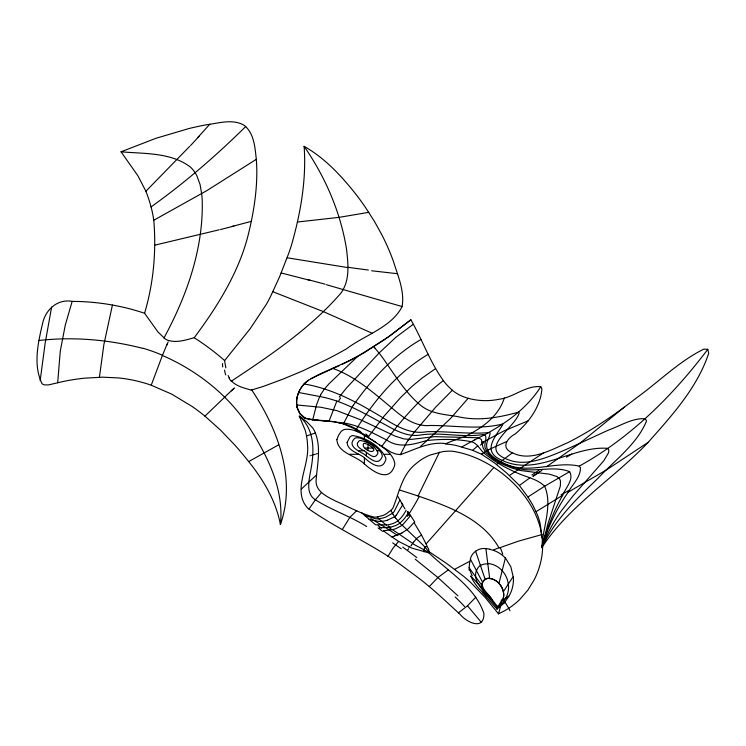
<?xml version="1.0" encoding="UTF-8"?>
<svg xmlns="http://www.w3.org/2000/svg" width="746" height="746" viewBox="0 0 746 746"><rect width="100%" height="100%" fill="white"/><g stroke="black" fill="none" stroke-linecap="round" stroke-linejoin="round"><path stroke-width="1.12" d="M386.409 530.434L393.683 529.362A27.966 11.367 -41.7 0 0 396.173 528.504L402.271 525.296L423.159 545.139L428.577 551.369L446.229 563.183L463.63 576.313A166.815 166.815 0 0 1 470.996 582.775L485.068 597.35L498.496 613.827L504.455 610.871A71.802 71.802 0 0 0 519.794 599.458L527.879 590.123L534.229 579.773A78.535 78.535 0 0 0 541.671 557.299C550.324 506.898 499.242 457.811 452.123 451.19A51.11 51.11 0 0 0 442.611 451.656L430.19 455.013A51.045 51.045 0 0 0 415.848 463.844C401.907 474.68 399.296 492.528 393.039 507.756A14.333 14.333 0 0 1 391.538 509.76L386.4 513.78A28.255 28.255 0 0 1 382.791 515.533L376.441 517.09A14.305 14.305 0 0 1 373.933 517.043C360.56 513.724 348.391 506.543 335.756 501.153C327.559 496.873 315.698 491.782 316.071 480.76C317.236 464.273 321.666 446.621 314.495 430.88A23.928 23.928 0 0 0 312.658 427.868L306.942 421.844L299.286 416.128L305.058 429.938A50.038 50.038 0 0 1 306.13 433.986L307.035 439.002A51.539 51.539 0 0 1 307.483 444.709C310.01 465.271 291.714 490.682 307.66 508.082C339.514 530.62 376.245 545.708 407.307 569.664A448.271 448.271 0 0 1 417.592 577.292C432.671 588.547 446.192 601.668 460.068 614.331C466.436 622.295 484.285 631.088 483.921 613.52C475.137 586.85 448.225 571.772 428.95 552.879A1.296 1.296 0 0 1 428.53 552.366M225.851 367.89L224.565 360.663L250.208 328.678L266.453 304.163A155.121 155.121 0 0 0 270.751 296.041L279.591 276.775L288.646 253.537A191.069 191.069 0 0 0 291.658 244.492C300.694 212.703 306.522 179.469 304.116 146.337C325.387 177.147 340.754 212.563 346.601 249.658C348.056 263.068 349.874 278.006 342.759 290.231A34.95 34.335 -74.4 0 1 340.997 293.029C310.205 328.622 270.416 355.199 231.521 381.094M72.148 301.393C57.591 298.624 45.431 309.702 42.597 323.475C38.083 342.591 32.973 365.167 41.99 383.556A5.129 5.129 0 0 0 44.34 384.889L48.509 384.908L57.684 382.763L60.267 351.124L65.266 325.163L72.148 301.393L77.92 301.487M57.684 382.763L63.848 381.374A208.852 208.852 0 0 1 84.503 378.175L102.519 377.178L118.269 377.914A141.554 141.554 0 0 1 151.224 385.206L171.636 394.102L191.881 406.309A201.868 201.868 0 0 1 204.936 416.137L220.387 429.985L234.421 444.625A338.106 338.106 0 0 1 248.688 461.597C263.515 480.014 275.955 501.023 280.412 524.503C284.282 488.378 266.854 454.342 247.644 424.987C226.989 393.944 196.412 370.277 162.395 355.46L167.141 344.083M99.432 377.215L103.862 344.624L112.432 305.049A218.485 218.485 0 0 1 144.575 313.273L157.9 331.877L165.062 338.805A12.747 10.024 30.1 0 0 168.661 340.568M40.163 380.721L45.17 343.048L51.642 307.026M413.191 324.351L396.033 337.145L379.117 352.998C392.629 370.846 403.455 391.38 421.07 405.656C431.281 413.806 444.793 414.422 457.139 416.501C478.055 421.49 498.748 417.611 518.778 412.081L519.207 412.911C515.048 428.12 477.328 448.215 507.55 459.471C523.655 466.185 541.242 459.676 556.423 453.568C574.364 446.192 591.755 437.548 609.473 429.687C621.064 425.546 632.627 417.807 645.309 418.776L646.558 421.014C636.879 444.336 614.835 460.17 597.984 478.307C576.425 498.887 554.52 520.335 541.727 547.723C569.338 505.322 613.911 478.624 648.209 442.285C671.866 415.597 697.342 387.724 708.7 353.278L707.795 349.315L703.72 349.175C679.214 361.288 659.567 381.122 637.597 397.086C615.627 414.095 592.697 430.069 567.855 442.63C551.089 449.745 530.676 462.007 512.399 452.822C500.407 448.02 507.01 438.266 515.299 433.892C528.653 422.618 540.654 406.71 541.904 388.843L540.794 386.736C526.163 385.02 513.397 397.655 498.822 399.306A64.874 64.874 0 0 1 479.352 400.341C468.637 399.25 457.559 395.949 449.903 387.985A63.727 63.727 0 0 1 445.371 383.248C430.591 364.104 422.851 340.633 410.869 319.764L390.484 335.467L364.505 352.522L350.023 360.458L318.477 374.697L308.452 380.274A31.145 31.034 -79 0 0 304.172 383.948C295.864 392.387 292.945 408.454 302.876 416.753A13.503 13.419 4.6 0 0 305.599 418.394C324.146 421.91 344.913 419.709 360.905 432.232M482.158 583.381C482.028 590.086 488.779 594.245 492.052 599.56M541.894 546.697C542.939 527.086 552.805 505.117 544.645 486.215C536.57 478.326 524.652 476.88 514.861 471.892C503.69 466.884 492.901 460.739 483.641 452.682C479.464 449.008 477.123 442.9 471.118 441.679C456.487 438.834 441.231 438.956 426.46 440.578C413.349 444.457 398.83 448.635 386.503 439.926C371.163 432.148 355.59 423.364 338.013 422.395M296.88 398.616L297.178 397.049M168.671 340.512C177.175 342.946 186.034 339.952 194.221 337.705C213.272 312.126 230.84 284.953 242.002 254.918A205.719 205.719 0 0 0 247.681 237.014C253.099 215.622 256.857 193.643 256.82 171.524A172.699 172.699 0 0 0 256.307 159.318C255.001 147.587 254.227 133.618 244.455 125.487C232.883 118.427 218.541 123.276 206.101 124.843A319.894 319.894 0 0 0 188.999 128.526L156.007 138.271L121.039 151.802L137.945 175.851L145.89 191.246L189.689 146.347M423.868 550.147L423.905 549.998A23.881 7.712 -41.2 0 1 424.334 548.506M251.234 390.083L263.086 386.503L283.778 378.819L302.419 371.032L326.701 359.516A461.354 461.354 0 0 0 346.834 348.624C364.552 335.113 391.594 327.41 402.103 306.55C404.789 290.931 397.805 275.638 393.301 261.007A230.906 230.906 0 0 0 381.607 234.337L374.427 221.394L365.652 207.677A280.365 280.365 0 0 0 355.292 193.494C340.847 175.291 324.519 157.882 304.116 146.337M312.667 420.007L316.593 404.733L319.689 396.508C343.319 400.788 364.179 413.396 385.039 424.614C396.107 430.74 408.258 437.538 421.397 434.853C441.091 432.176 460.86 437.389 480.564 434.909C490.364 432.605 483.175 443.46 485.264 448.169C490.952 460.151 505.163 465.075 517.174 468.246C534.36 473.048 553.047 465.131 569.627 471.668C574.28 479.557 565.384 488.052 562.661 495.26C553.579 511.411 546.781 528.783 542.025 546.678C547.788 527.245 556.647 508.791 568.21 492.136C572.452 484.331 580.696 477.179 580.425 467.751L579.222 466.138C554.437 460.431 527.152 475.78 502.981 462.781C496.109 459.275 487.25 454.491 486.588 445.866C486.299 441.24 489.889 437.492 490.122 433.053L489.796 432.531C469.057 434.442 447.833 431.141 426.889 431.692C411.363 434.713 397.161 426.656 384.498 418.767C359.507 403.483 333.509 388.918 304.209 383.985M541.997 546.604L547.909 523.86L560.358 485.991L560.507 481.319L559.91 479.436L557.085 476.582L549.448 474.186L520.121 470.465L510.954 467.723L501.601 463.723L492.957 458.566L486.364 452.999L483.091 447.973L481.403 439.655L478.857 437.762L434.461 436.671L411.018 439.422L404.118 438.956L395.221 436.168L360.374 419.69L336.791 410.617L320.855 407.251L296.731 404.975M498.99 583.307L505.415 557.896L510.842 566.811L513.145 576.602L503.373 591.709C502.021 585.265 496.491 579.25 489.684 578.42L485.888 548.599C478.932 547.639 472.041 552.152 470.297 558.978L482.559 582.253A13.102 8.821 18.8 0 1 484.965 579.316M500.547 606.47L498.496 613.827M144.565 313.32C153.247 284.133 156.203 253.509 154.021 223.194A85.781 85.781 0 0 0 153.723 220.275A90.061 90.061 0 0 0 151.68 209.365L150.132 203.555A133.683 133.683 0 0 0 145.871 191.256M379.789 445.054L390.745 452.029L395.566 453.988L400.397 454.64L406.542 442.611M502.58 600.269L509.499 595.495L504.296 602.917L497.032 609.156L497.591 606.685L488.294 594.786M151.224 385.216L162.395 355.46M280.412 524.503C296.619 478.876 277.587 428.624 251.934 390.27C244.744 388.181 236.78 386.587 231.4 380.964M504.324 397.916C498.477 416.818 481.534 428.409 464.674 436.643C458.352 438.676 452.048 440.821 446.015 443.628C429.659 441.343 415.158 449.512 400.397 454.64M424.353 548.497C425.863 543.573 429.155 548.45 428.959 551.387M343.412 423.849L351.953 407.363A17.289 2.825 -54.6 0 1 353.222 405.367M542.165 546.669L546.091 537.176A142.038 106.445 -37.2 0 1 561.579 510.553L572.984 495.941L603.878 460.646L608.512 452.822L608.848 450.108L607.58 448.346C572.406 445.604 537.353 476.825 502.356 460.45C480.797 451.722 495.465 436.96 502.785 424.586L502.347 424.101C478.634 429.938 454.249 425.379 430.153 425.481C414.935 426.954 402.234 417.033 391.454 407.633C373.317 392.685 355.441 376.469 332.921 368.468L310.951 378.632M397.394 495.642L399.903 500.007L394.112 511.625A11.311 9.567 -40.2 0 1 392.424 513.323L386.036 516.95A28.152 24.003 -40.7 0 1 382.372 518.153L378.026 518.815A17.466 14.939 -41.2 0 1 375.667 518.768L364.738 515.523L361.791 512.819M439.469 452.197L418.077 495.978L399.231 489.861M482.401 582.598L484.238 580.155A7.488 7.488 0 0 1 487.269 578.607M506.03 597.891L502.384 603.3L497.461 607.738L482.951 590.823L477.673 583.092A32.731 19.881 18 0 1 475.65 576.826M163.943 338.041C186.976 295.509 203.826 247.952 202.175 199.023A92.97 90.807 72.2 0 0 201.625 193.68L200.077 184.532L196.935 175.925A33.169 31.761 72.1 0 0 195.154 172.755L193.018 169.864A25.989 24.366 68.7 0 0 190.5 167.151C170.946 152.193 144.276 153.89 121.039 151.802M387.901 556.385L393.226 547.853L398.597 541.419L412.034 548.17L428.903 552.898M336.875 401.022L329.107 420.958L320.892 420.474M342.377 529.399L349.846 517.398L356.728 510.609M320.435 395.054L323.978 389.561L328.883 383.901L357.632 356.429L385.076 339.309M402.747 504.744L396.266 515.272M381.775 446.416C399.399 422.068 419.252 399.007 443.273 380.684M356.178 429.388C374.753 399.735 397.86 372.105 428.409 354.201M308.891 509.164L315.381 499.801L321.507 492.481M406.169 510.255C402.728 516.409 398.187 522.61 390.839 524.149A29.775 16.888 -41.6 0 1 387.864 524.904L375.546 524.783L364.738 515.523M540.794 386.736C525.203 411.233 500.23 427.29 474.68 439.832M339.243 397.096L346.191 388.321L379.117 352.998M353.278 405.358C371.443 379.546 393.412 355.497 420.903 339.523M408.127 440.28L413.489 433.174M411.578 544.925L412.006 544.328M411.298 545.317L410.841 545.941M392.555 529.669L412.678 543.377M413.545 542.202L417.117 538.053L421.527 535.003L413.983 522.554L408.183 528.811L401.945 533.026M707.795 349.315C672.65 395.772 630.538 437.818 579.222 466.138M429.267 586.589L437.893 577.535L448.299 569.86M468.171 398.271L450.519 418.506L436.802 431.44M414.459 431.981L435.664 407.157L452.393 390.214M475.845 597.164L467.5 605.78L458.436 612.858M209.822 124.172L197.746 137.59M493.703 467.686L426.152 543.853M420.53 446.453L435.711 432.41M204.936 416.128L233.638 388.573M445.306 443.963L450.388 444.467A69.975 69.854 14.8 0 1 456.692 445.604L472.61 450.314L477.813 445.856M245.723 126.512C216.247 155.644 184.775 182.789 151.065 206.922M301.337 489.068L316.574 474.922M624.262 407.204L579.847 443.273L546.529 466.726M308.452 380.274C299.883 386.372 294.586 397.618 297.318 408.062M410.869 319.764L386.437 338.358M512.204 452.971L500.641 461.643M472.61 450.314L481.468 454.174L494.561 462.977L506.543 472.88L519.403 485.459L529.846 477.86M402.271 525.296L410.002 516.297L408.053 513.239C404.584 518.918 400.201 524.578 393.412 526.303A28.889 14.071 -41.6 0 1 390.68 527.096L381.859 527.702A76.726 38.344 -42.4 0 0 379.444 527.842M480.387 565.3L478.205 567.398L476.424 570.615A33.281 20.692 9.4 0 0 475.622 576.826M541.783 537.81L540.402 524.914A58.011 58.011 0 0 0 537.232 514.376L532.849 505.098L527.898 497.004L544.645 486.215L569.627 471.668M536.076 511.672L562.661 495.26M396.257 515.262A9.362 6.518 -40 0 1 394.569 516.745L387.575 520.121M648.209 442.285L607.039 469.551L568.21 492.136M483.641 452.682L481.515 454.146M483.809 452.561L485.674 451.405M256.307 159.318L206.922 190.584L153.723 220.275M543.731 452.766L509.406 475.491M499.503 462.417L496.538 464.413M461.905 446.957L471.118 441.679M482.13 442.844L482.914 442.341M435.496 368.645L422.022 378.119L412.006 386.4L400.555 397.599L383.77 416.529L368.002 437.324L376.115 442.583M248.688 461.597L278.678 444.803M484.145 441.576L503.587 431.076L528.252 420.763M486.774 450.77L486 451.218M454.64 569.31L469.616 561.374M357.632 356.429L342.358 364.216M488.751 449.651L506.357 441.651M383.537 530.956L392.042 537.045L393.291 536.467M339.262 365.643L332.921 368.468M399.52 534.22L394.82 535.842M315.437 432.988L306.634 435.916M317.386 453.568L316.229 453.922M315.297 454.211L311.548 455.33M309.963 455.787L310.476 455.638M251.318 221.348L231.894 226.514M219.24 229.787L154.609 245.21M542.006 534.556L518.517 541.13L499.074 547.984C482.485 518.601 448.318 506.441 418.077 495.978M38.801 340.521C73.462 336.493 109.373 339.738 143.101 348.447M368.766 212.33L339.048 217.366L297.402 222.019M503.876 603.355L500.277 603.906L497.312 606.815A23.182 23.182 0 0 0 499.596 604.68A17.624 17.624 0 0 0 501.61 602.069A14.398 14.398 0 0 0 502.767 599.803A13.092 13.092 0 0 0 503.475 597.378A13.195 13.195 0 0 0 503.709 594.851A14.715 14.715 0 0 0 503.466 592.287A17.867 17.867 0 0 0 502.757 589.62C500.687 583.596 494.822 578.215 488.201 578.43M365.148 448.066L373 448.066M358.556 450.77L364.067 450.77C367.843 452.747 374.166 460.562 377.523 454.025A2.891 2.891 0 0 0 377.84 452.44C374.921 445.977 367.041 441.371 360.178 440.476A2.816 2.816 0 0 0 358.723 441.315C354.453 445.548 360.616 449.12 364.02 450.733M377.29 450.77L379.938 450.77M349.436 454.295L358.807 454.295M384.432 454.295L390.363 454.295M384.442 527.664L385.02 527.664M318.701 420.38L314.542 420.166M485.888 548.599L490.047 549.168M397.553 273.707L371.601 270.779M487.781 563.51C498.524 564.209 507.243 573.646 508.25 584.174M347.888 267.609L287.079 257.771M298.624 392.499L319.689 396.508M309.077 419.485L309.982 419.653M281.158 272.961L310.289 280.431M369.056 519.328L378.837 521.407A21.783 15.787 -42 0 0 381.738 521.333L384.153 520.997A29.402 21.093 -41.3 0 0 387.575 520.214M326.272 284.674L402.103 306.55M412.491 543.638L428.586 552.338A2.555 2.555 0 0 1 428.568 551.406L428.54 551.313M297.067 407.027L300.069 413.871L305.599 418.385L313.096 420.045L334.096 421.621L342.787 423.653L357.306 430.032L367.955 437.296L363.759 434.163M272.831 291.714L323.326 311.595L372.03 333.173M427.365 551.76L427.906 552.031M366.314 440.821L360.085 438.014L356.252 437.734A4.14 4.14 0 0 0 354.126 438.965C347.347 446.117 358.584 450.892 363.554 453.876C368.561 457.037 377.439 466.744 381.775 457.652A4.252 4.252 0 0 0 382.232 455.321C380.19 448.01 372.142 444.691 366.314 440.821L366.37 442.229M367.992 444.411L364.3 443.283A1.52 1.52 0 0 0 363.516 443.73C361.083 447.591 371.144 453.885 373.671 450.593A1.557 1.557 0 0 0 373.839 449.735L372.468 447.507L367.992 444.411L368.02 449.931M366.64 526.508C350.275 516.232 331.653 510.161 315.381 499.801C306.373 494.178 308.639 482.606 310.075 473.85C314.159 454.295 316.099 430.629 299.286 416.128M398.616 541.428L392.042 537.045M487.968 594.375L470.689 575.949C475.015 585.405 482.205 593.415 491.26 598.525M392.666 542.855L401.264 548.842M415.186 559.146L437.893 577.535L457.951 595.858M378.847 518.759L377.299 517.006L377.597 517.398M373.849 346.797L375.219 348.298M467.5 605.78L481.077 622.052M482.382 592.455L497.032 609.156M519.403 485.459L527.898 497.004M395.697 518.246L394.569 516.754M482.242 585.955L469.02 567.65L469.215 570.28M421.527 535.003L427.113 546.063M392.844 514.097L390.969 510.432L391.314 511.122M229.255 377.896L228.136 375.48M475.594 551.117L485.18 579.474A8.327 5.977 23.7 0 1 489.572 578.047M423.97 551.826L423.821 551.07M366.37 452.309L366.37 455.843M364.393 435.31L364.393 438.946M364.393 457.979L364.393 464.003M381.355 528.14A35.547 3.991 36.2 0 1 378.129 525.622M382.539 531.273A47.688 10.174 34.4 0 1 378.082 527.898M383.584 530.891A52.444 21.904 -42.1 0 1 386.447 530.378M408.64 548.692A54.728 1.026 -52 0 1 407.512 550.203M408.025 511.542A42.168 2.201 57.8 0 1 414.795 522.097M408.976 514.274A40.144 1.417 57 0 1 407.297 511.644M405.031 508.94A34.717 1.986 56.5 0 1 401.348 502.935M402.821 504.837A27.443 1.016 57.2 0 1 399.968 500.1M504.082 600.707A65.312 26.791 44.9 0 1 510.031 610.815M501.62 599.747A25.439 19.722 55 0 1 499.932 603.645M503.391 591.737A21.084 16.617 14 0 1 502.543 600.278M481.851 585.946A9.726 6.462 22.8 0 1 482.653 582.3M484.303 590.384A10.444 6.257 38.5 0 1 481.832 585.899M472.19 575.66A38.419 27.593 12.7 0 1 470.083 570.252M469.253 567.613A39.072 29.029 -20.2 0 1 470.651 558.996M489.991 549.41A26.25 22.93 14 0 1 505.275 557.999M513.351 576.602A44.909 38.876 18.4 0 1 509.397 595.448M370.697 518.619A299.967 221.292 33.1 0 1 397.805 535.647M402.681 547.126A300.013 177.949 33.3 0 1 416.772 557.579M455.181 596.949A171.254 91.879 32.2 0 1 464.59 606.563M378.893 518.796A20.748 1.408 35.9 0 0 380.488 520.27L384.516 523.617A22.035 1.734 35.3 0 0 386.503 525.147M394.793 516.875A18.566 4.206 44.3 0 1 393.049 514.236M398.094 520.857A22.305 6.863 40.2 0 1 395.874 518.284M390.82 527.898A28.749 1.968 35.5 0 1 388.312 526.014M399.828 523.067A28.05 8.01 40.8 0 1 397.711 520.82M391.641 529.548A38.801 4.718 34.4 0 1 388.228 527.021M401.926 525.343A32.227 7.171 41.9 0 1 399.595 523.021M402.113 532.765A28.357 7.087 -43.3 0 1 399.688 533.987M413.125 542.846A46.261 0.513 -53.1 0 1 413.666 542.1M408.864 547.303A45.991 3.637 -46.4 0 1 409.05 546.762M423.737 551.135A12.365 4.047 -40 0 1 423.728 550.25M393.235 536.542A32.656 8.551 -43.2 0 1 394.774 535.908M480.629 565.468A10.258 6.751 6.3 0 1 487.791 563.873M508.399 584.183A48.033 33.356 14.4 0 1 505.928 597.844M419.364 496.314A47.091 7.954 -61.2 0 1 407.419 516.297M493.404 549.998A44.415 7.646 -21.7 0 1 498.999 547.713M500.165 547.573A47.847 43.343 41.9 0 1 502.729 554.241M471.705 441.464A21.886 1.343 -25.4 0 1 475.127 439.702M480.303 445.11A19.405 2.751 -30.5 0 1 483.874 442.704M533.306 476.209A39.258 2.434 -32.7 0 1 539.414 472.078M531.889 475.034A42.83 3.665 -32 0 1 538.836 470.372M319.969 396.63A30.25 23.173 -58.6 0 1 320.715 395.194M338.637 401.134A22.594 8.299 -55.8 0 1 340.661 397.832M498.887 463.163A5.688 0.587 -40.1 0 1 498.766 463.135M541.922 470.362A52.574 0.923 -33 0 1 532.858 476.172M571.856 454.044A178.602 18.501 -30.1 0 1 566.419 457.186M561.067 494.831A73.239 4.187 -29.4 0 1 568.713 490.532M304.256 384.022A31.201 30.959 -73.1 0 1 308.48 380.311M413.47 433.221A14.025 0.988 -52.7 0 1 414.431 432.046M435.366 432.848A13.055 0.494 -42.3 0 1 436.298 432.018M487.502 450.202A8.663 2.947 -26.2 0 1 488.686 449.558M375.098 348.401A74.609 73.024 36.8 0 1 378.987 353.091M222.709 366.976A26.949 8.495 63 0 1 222.569 363.498M231.176 381.159A11.6 8.281 48.7 0 1 228.975 377.97M225.73 374.884A23.312 11.684 55.4 0 1 224.527 370.119M368.347 270.024A55.083 1.949 8 0 1 347.916 267.282M166.694 345.314A40.545 0.942 -67.6 0 1 168.167 341.882M143.148 348.261A179.683 178.07 67.7 0 1 162.479 355.255M231.288 390.848A34.036 0.578 -42.3 0 1 234.626 387.873M77.92 301.468A229.498 229.498 0 0 1 112.432 305.049M194.202 337.733A255.104 255.104 0 0 1 224.649 360.57M199.023 136.341A48.527 1.38 -46.6 0 1 190.556 145.563M233.852 226.085A55.484 1.054 -14 0 1 220.508 229.544M308.033 279.685A83.692 2.322 15.4 0 1 324.967 284.151M305.608 418.375A13.437 13.316 22.3 0 1 302.876 416.753M481.972 442.471A24.832 3.73 -29.3 0 1 483.315 441.623M406.719 442.453A15.964 1.725 -52.3 0 1 408.276 440.159M354.919 430.078A36.871 3.422 28 0 1 357.614 431.748M365.894 434.023A36.88 5.259 24.7 0 1 367.974 435.813M336.884 439.664C337.686 453.428 356.448 455.554 364.701 464.226C372.217 470.894 388.023 482.336 393.86 467.472A8.141 8.141 0 0 0 394.746 463.014C392.312 452.132 381.187 446.285 372.776 440.336C364.216 435.608 355.376 428.307 345.025 429.342A7.917 7.917 0 0 0 340.95 431.701L338.451 435.505L336.884 439.664M347.104 442.49C347.645 451.703 360.206 453.13 365.736 458.939C370.771 463.406 381.365 471.071 385.272 461.112A5.455 5.455 0 0 0 385.859 458.128C380.367 445.94 365.503 437.268 352.56 435.571A5.306 5.306 0 0 0 349.827 437.147L347.104 442.49"/></g></svg>
